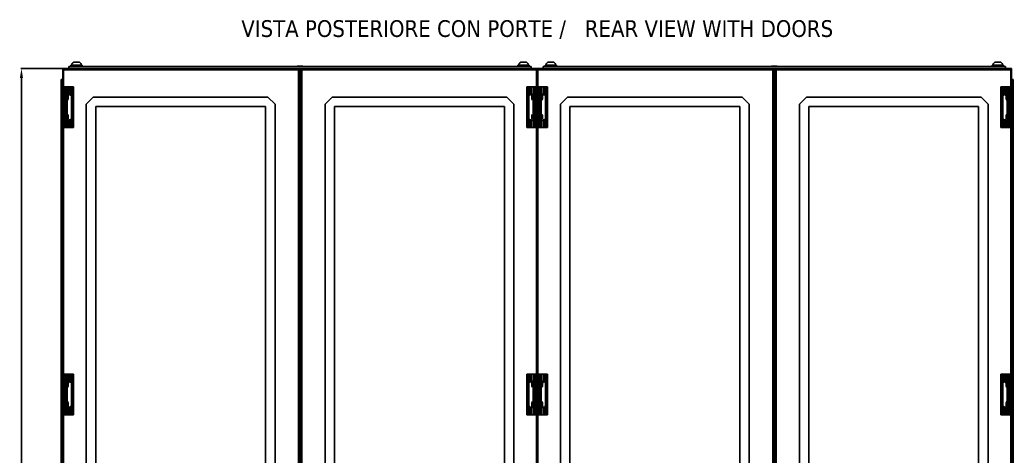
# Model space of a CAD drawing. Header units: millimetres. Extents: x 44489 to 51214, y 26943 to 32352.
# Drawn here: x 46967 to 49045, y 30043 to 30955 of the extents above; entities that cross this region are included whole.
import ezdxf
from ezdxf.enums import TextEntityAlignment as Align

# ---------------------------------------------------------------- set-up
doc = ezdxf.new("R2010")
doc.units = ezdxf.units.MM
doc.styles.add('Tahoma', font='tahoma.ttf')

msp = doc.modelspace()

# ---------------------------------------------------------------- linework, layer by layer
at = {"color": 7, "ltscale": 0.25}
for p, q in [((47056.6, 30853.3), (46969.3, 30853.3)), ((46970.6, 30833.3), (46970.6, 28876.3))]:
    msp.add_line(p, q, dxfattribs=at)
at = {"color": 7}
for p, q in [((47057.3, 30830.2), (47057.3, 30853.3)), ((47057.3, 30853.3), (47069.5, 30853.3)), ((47057.4, 30850.8), (47057.4, 28866.3)), ((47550, 30850.8), (47057.4, 30850.8)), ((47058.8, 30850.8), (47058.8, 30851.8)), ((47058.8, 30851.8), (47069.5, 30851.8)), ((47058.8, 28866.3), (47058.8, 30850.8)), ((47069.5, 30850.8), (47069.5, 30857.3)), ((47069.5, 30857.3), (48037, 30857.3)), ((47069.5, 30853.3), (47555.9, 30853.3)), ((47069.5, 30851.8), (47553.5, 30851.8)), ((47097.8, 30860.2), (47073.8, 30860.2)), ((47073.8, 30860.2), (47073.8, 30857.3)), ((47091.8, 30866.8), (47079.8, 30866.8)), ((47097.8, 30857.3), (47097.8, 30860.2)), ((47547.2, 30858.3), (47547.2, 30857.3)), ((47559.4, 30858.3), (47547.2, 30858.3)), ((47550, 28898.3), (47550, 30850.8)), ((47553.5, 30851.8), (48037, 30851.8)), ((47553.5, 28867.1), (47553.5, 30851.8)), ((47555.9, 30853.3), (48037, 30853.3)), ((48049.1, 30850.8), (47557.1, 30850.8)), ((47557.1, 30850.8), (47557.1, 28866.3)), ((47559.4, 30857.3), (47559.4, 30858.3)), ((48032.8, 30860.2), (48008.8, 30860.2)), ((48008.8, 30860.2), (48008.8, 30857.3)), ((48026.8, 30866.8), (48014.8, 30866.8)), ((48032.8, 30857.3), (48032.8, 30860.2)), ((48037, 30850.8), (48037, 30857.3)), ((48037, 30853.3), (48049.3, 30853.3)), ((48037, 30851.8), (48047.8, 30851.8)), ((48047.8, 30851.8), (48047.8, 30850.8)), ((48047.8, 30850.8), (48047.8, 28866.3)), ((48049.1, 28866.3), (48049.1, 30850.8)), ((48049.3, 30853.3), (48049.3, 30830.2)), ((48049.3, 30830.2), (48049.3, 30853.3)), ((48049.3, 30853.3), (48061.5, 30853.3)), ((48049.4, 30850.8), (48049.4, 28866.3)), ((48542, 30850.8), (48049.4, 30850.8)), ((48050.8, 30850.8), (48050.8, 30851.8)), ((48050.8, 30851.8), (48061.5, 30851.8)), ((48050.8, 28866.3), (48050.8, 30850.8)), ((48061.5, 30850.8), (48061.5, 30857.3)), ((48061.5, 30857.3), (49029, 30857.3)), ((48061.5, 30853.3), (48547.9, 30853.3)), ((48061.5, 30851.8), (48545.5, 30851.8)), ((48089.8, 30860.2), (48065.8, 30860.2)), ((48065.8, 30860.2), (48065.8, 30857.3)), ((48083.8, 30866.8), (48071.8, 30866.8)), ((48089.8, 30857.3), (48089.8, 30860.2)), ((48539.2, 30858.3), (48539.2, 30857.3)), ((48551.4, 30858.3), (48539.2, 30858.3)), ((48542, 28898.3), (48542, 30850.8)), ((48545.5, 30851.8), (49029, 30851.8)), ((48545.5, 28867.1), (48545.5, 30851.8)), ((48547.9, 30853.3), (49029, 30853.3)), ((49041.1, 30850.8), (48549.1, 30850.8)), ((48549.1, 30850.8), (48549.1, 28866.3)), ((48551.4, 30857.3), (48551.4, 30858.3)), ((49024.8, 30860.2), (49000.8, 30860.2)), ((49000.8, 30860.2), (49000.8, 30857.3)), ((49018.8, 30866.8), (49006.8, 30866.8)), ((49024.8, 30857.3), (49024.8, 30860.2)), ((49029, 30850.8), (49029, 30857.3)), ((49029, 30853.3), (49041.3, 30853.3)), ((49029, 30851.8), (49039.8, 30851.8)), ((49039.8, 30851.8), (49039.8, 30850.8)), ((49039.8, 30850.8), (49039.8, 28866.3)), ((49041.1, 28866.3), (49041.1, 30850.8)), ((49041.3, 30853.3), (49041.3, 30830.2)), ((47056.5, 30830.1), (47053.8, 30830.1)), ((47053.8, 30830.1), (47053.8, 28879.1)), ((47057.4, 30830), (47056.5, 30830.1)), ((47056.5, 30830.1), (47056.5, 28879.1)), ((47057.3, 28879.3), (47057.3, 30830.2)), ((48049.3, 30830.2), (48049.3, 28879.3)), ((48049.3, 28879.3), (48049.3, 30830.2)), ((49042, 30830.1), (49041.1, 30830)), ((49041.3, 30830.2), (49041.3, 28879.3)), ((49044.8, 30830.1), (49042, 30830.1)), ((49042, 30830.1), (49042, 28879.1)), ((49044.8, 30830.1), (49044.8, 28879.1)), ((47059.8, 30814.8), (47059.8, 30799.8)), ((47059.8, 30814.8), (47079.2, 30814.8)), ((47061.7, 30812.8), (47061.7, 30806.3)), ((47062.4, 30812.8), (47061.7, 30812.8)), ((47062.4, 30812.8), (47062.4, 30731.8)), ((47065.1, 30814.8), (47065.1, 30729.8)), ((47065.4, 30814.8), (47065.4, 30799.8)), ((47065.9, 30814.8), (47065.9, 30729.8)), ((47070, 30814.8), (47070, 30799.8)), ((47070.9, 30799.8), (47070.9, 30814.8)), ((47074.7, 30814.8), (47074.7, 30797.8)), ((47076.6, 30814.8), (47076.6, 30729.8)), ((47076.8, 30814.8), (47076.8, 30797.8)), ((47079.2, 30814.8), (47079.2, 30729.8)), ((48027.3, 30814.8), (48027.3, 30729.8)), ((48046.7, 30814.8), (48027.3, 30814.8)), ((48029.8, 30814.8), (48029.8, 30797.8)), ((48030, 30814.8), (48030, 30729.8)), ((48031.9, 30814.8), (48031.9, 30797.8)), ((48035.6, 30799.8), (48035.6, 30814.8)), ((48036.5, 30814.8), (48036.5, 30799.8)), ((48040.6, 30814.8), (48040.6, 30729.8)), ((48041.2, 30814.8), (48041.2, 30799.8)), ((48041.4, 30814.8), (48041.4, 30729.8)), ((48044.1, 30812.8), (48044.8, 30812.8)), ((48044.1, 30812.8), (48044.1, 30731.8)), ((48044.8, 30812.8), (48044.8, 30806.3)), ((48046.7, 30814.8), (48046.7, 30799.8)), ((48051.8, 30814.8), (48051.8, 30799.8)), ((48051.8, 30814.8), (48071.2, 30814.8)), ((48053.7, 30812.8), (48053.7, 30806.3)), ((48054.4, 30812.8), (48053.7, 30812.8)), ((48054.4, 30812.8), (48054.4, 30731.8)), ((48057.1, 30814.8), (48057.1, 30729.8)), ((48057.4, 30814.8), (48057.4, 30799.8)), ((48057.9, 30814.8), (48057.9, 30729.8)), ((48062, 30814.8), (48062, 30799.8)), ((48062.9, 30799.8), (48062.9, 30814.8)), ((48066.7, 30814.8), (48066.7, 30797.8)), ((48068.6, 30814.8), (48068.6, 30729.8)), ((48068.8, 30814.8), (48068.8, 30797.8)), ((48071.2, 30814.8), (48071.2, 30729.8)), ((49019.3, 30814.8), (49019.3, 30729.8)), ((49038.7, 30814.8), (49019.3, 30814.8)), ((49021.8, 30814.8), (49021.8, 30797.8)), ((49022, 30814.8), (49022, 30729.8)), ((49023.9, 30814.8), (49023.9, 30797.8)), ((49027.6, 30799.8), (49027.6, 30814.8)), ((49028.5, 30814.8), (49028.5, 30799.8)), ((49032.6, 30814.8), (49032.6, 30729.8)), ((49033.2, 30814.8), (49033.2, 30799.8)), ((49033.4, 30814.8), (49033.4, 30729.8)), ((49036.1, 30812.8), (49036.8, 30812.8)), ((49036.1, 30812.8), (49036.1, 30731.8)), ((49036.8, 30812.8), (49036.8, 30806.3)), ((49038.7, 30814.8), (49038.7, 30799.8)), ((47059.8, 30799.8), (47072.6, 30799.8)), ((47060.3, 30799.8), (47060.3, 30797.3)), ((47070.5, 30797.3), (47060.3, 30797.3)), ((47061.7, 30806.3), (47065.9, 30806.3)), ((47061.7, 30801.3), (47061.7, 30743.3)), ((47065.9, 30801.3), (47061.7, 30801.3)), ((47062.1, 30801.3), (47062.1, 30743.3)), ((47062.4, 30806.3), (47062.4, 30738.3)), ((47062.4, 30797.3), (47062.4, 30789.8)), ((47068.3, 30789.8), (47062.4, 30789.8)), ((47062.4, 30789.8), (47063.9, 30787.3)), ((47062.8, 30801.3), (47062.8, 30743.3)), ((47066.9, 30787.3), (47068.3, 30789.8)), ((47068.3, 30789.8), (47068.3, 30797.3)), ((47070.5, 30797.3), (47070.5, 30799.8)), ((47072.6, 30799.8), (47072.6, 30797.8)), ((47072.6, 30797.8), (47077.5, 30797.8)), ((47075, 30797.8), (47075, 30746.8)), ((47077.5, 30797.8), (47077.5, 30746.8)), ((47120.9, 30793.6), (47105.9, 30778.6)), ((47120.9, 30793.6), (47485.9, 30793.6)), ((47500.9, 30778.6), (47485.9, 30793.6)), ((47620.6, 30793.6), (47605.6, 30778.6)), ((47985.6, 30793.6), (47620.6, 30793.6)), ((48000.6, 30778.6), (47985.6, 30793.6)), ((48029, 30797.8), (48029, 30746.8)), ((48034, 30797.8), (48029, 30797.8)), ((48031.5, 30797.8), (48031.5, 30746.8)), ((48046.7, 30799.8), (48034, 30799.8)), ((48034, 30799.8), (48034, 30797.8)), ((48036.1, 30797.3), (48036.1, 30799.8)), ((48036.1, 30797.3), (48046.3, 30797.3)), ((48038.2, 30789.8), (48038.2, 30797.3)), ((48038.2, 30789.8), (48044.1, 30789.8)), ((48039.7, 30787.3), (48038.2, 30789.8)), ((48044.8, 30806.3), (48040.6, 30806.3)), ((48040.6, 30801.3), (48044.9, 30801.3)), ((48044.1, 30789.8), (48042.7, 30787.3)), ((48043.7, 30801.3), (48043.7, 30743.3)), ((48044.1, 30806.3), (48044.1, 30738.3)), ((48044.1, 30797.3), (48044.1, 30789.8)), ((48044.4, 30801.3), (48044.4, 30743.3)), ((48044.9, 30801.3), (48044.9, 30743.3)), ((48046.3, 30799.8), (48046.3, 30797.3)), ((48051.8, 30799.8), (48064.6, 30799.8)), ((48052.3, 30799.8), (48052.3, 30797.3)), ((48062.5, 30797.3), (48052.3, 30797.3)), ((48053.7, 30806.3), (48057.9, 30806.3)), ((48053.7, 30801.3), (48053.7, 30743.3)), ((48057.9, 30801.3), (48053.7, 30801.3)), ((48054.1, 30801.3), (48054.1, 30743.3)), ((48054.4, 30806.3), (48054.4, 30738.3)), ((48054.4, 30797.3), (48054.4, 30789.8)), ((48060.3, 30789.8), (48054.4, 30789.8)), ((48054.4, 30789.8), (48055.9, 30787.3)), ((48054.8, 30801.3), (48054.8, 30743.3)), ((48058.9, 30787.3), (48060.3, 30789.8)), ((48060.3, 30789.8), (48060.3, 30797.3)), ((48062.5, 30797.3), (48062.5, 30799.8)), ((48064.6, 30799.8), (48064.6, 30797.8)), ((48064.6, 30797.8), (48069.5, 30797.8)), ((48067, 30797.8), (48067, 30746.8)), ((48069.5, 30797.8), (48069.5, 30746.8)), ((48112.9, 30793.6), (48097.9, 30778.6)), ((48112.9, 30793.6), (48477.9, 30793.6)), ((48492.9, 30778.6), (48477.9, 30793.6)), ((48612.6, 30793.6), (48597.6, 30778.6)), ((48977.6, 30793.6), (48612.6, 30793.6)), ((48992.6, 30778.6), (48977.6, 30793.6)), ((49021, 30797.8), (49021, 30746.8)), ((49026, 30797.8), (49021, 30797.8)), ((49023.5, 30797.8), (49023.5, 30746.8)), ((49038.7, 30799.8), (49026, 30799.8)), ((49026, 30799.8), (49026, 30797.8)), ((49028.1, 30797.3), (49028.1, 30799.8)), ((49028.1, 30797.3), (49038.3, 30797.3)), ((49030.2, 30789.8), (49030.2, 30797.3)), ((49030.2, 30789.8), (49036.1, 30789.8)), ((49031.7, 30787.3), (49030.2, 30789.8)), ((49036.8, 30806.3), (49032.6, 30806.3)), ((49032.6, 30801.3), (49036.9, 30801.3)), ((49036.1, 30789.8), (49034.7, 30787.3)), ((49035.7, 30801.3), (49035.7, 30743.3)), ((49036.1, 30806.3), (49036.1, 30738.3)), ((49036.1, 30797.3), (49036.1, 30789.8)), ((49036.4, 30801.3), (49036.4, 30743.3)), ((49036.9, 30801.3), (49036.9, 30743.3)), ((49038.3, 30799.8), (49038.3, 30797.3)), ((47066.9, 30787.3), (47063.9, 30787.3)), ((47105.9, 30778.6), (47105.9, 28938.6)), ((47125.9, 30773.6), (47480.9, 30773.6)), ((47125.9, 28943.6), (47125.9, 30773.6)), ((47480.9, 28943.6), (47480.9, 30773.6)), ((47500.9, 28938.6), (47500.9, 30778.6)), ((47605.6, 30778.6), (47605.6, 28938.6)), ((47980.6, 30773.6), (47625.6, 30773.6)), ((47625.6, 30773.6), (47625.6, 28943.6)), ((47980.6, 30773.6), (47980.6, 28943.6)), ((48000.6, 28938.6), (48000.6, 30778.6)), ((48039.7, 30787.3), (48042.7, 30787.3)), ((48058.9, 30787.3), (48055.9, 30787.3)), ((48097.9, 30778.6), (48097.9, 28938.6)), ((48117.9, 30773.6), (48472.9, 30773.6)), ((48117.9, 28943.6), (48117.9, 30773.6)), ((48472.9, 28943.6), (48472.9, 30773.6)), ((48492.9, 28938.6), (48492.9, 30778.6)), ((48597.6, 30778.6), (48597.6, 28938.6)), ((48972.6, 30773.6), (48617.6, 30773.6)), ((48617.6, 30773.6), (48617.6, 28943.6)), ((48972.6, 30773.6), (48972.6, 28943.6)), ((48992.6, 28938.6), (48992.6, 30778.6)), ((49031.7, 30787.3), (49034.7, 30787.3)), ((47066.4, 30747.3), (47060.3, 30747.3)), ((47060.3, 30747.3), (47060.3, 30744.8)), ((47063.9, 30757.3), (47062.4, 30754.8)), ((47062.4, 30754.8), (47062.4, 30747.3)), ((47068.3, 30754.8), (47062.4, 30754.8)), ((47066.9, 30757.3), (47063.9, 30757.3)), ((47068.3, 30754.8), (47066.9, 30757.3)), ((47068.3, 30747.3), (47068.3, 30754.8)), ((47070.5, 30744.8), (47070.5, 30747.3)), ((48036.1, 30744.8), (48036.1, 30747.3)), ((48038.2, 30754.8), (48039.7, 30757.3)), ((48038.2, 30747.3), (48038.2, 30754.8)), ((48038.2, 30754.8), (48044.1, 30754.8)), ((48039.7, 30757.3), (48042.7, 30757.3)), ((48040.1, 30747.3), (48046.3, 30747.3)), ((48042.7, 30757.3), (48044.1, 30754.8)), ((48044.1, 30754.8), (48044.1, 30747.3)), ((48046.3, 30747.3), (48046.3, 30744.8)), ((48058.4, 30747.3), (48052.3, 30747.3)), ((48052.3, 30747.3), (48052.3, 30744.8)), ((48055.9, 30757.3), (48054.4, 30754.8)), ((48054.4, 30754.8), (48054.4, 30747.3)), ((48060.3, 30754.8), (48054.4, 30754.8)), ((48058.9, 30757.3), (48055.9, 30757.3)), ((48060.3, 30754.8), (48058.9, 30757.3)), ((48060.3, 30747.3), (48060.3, 30754.8)), ((48062.5, 30744.8), (48062.5, 30747.3)), ((49028.1, 30744.8), (49028.1, 30747.3)), ((49030.2, 30754.8), (49031.7, 30757.3)), ((49030.2, 30747.3), (49030.2, 30754.8)), ((49030.2, 30754.8), (49036.1, 30754.8)), ((49031.7, 30757.3), (49034.7, 30757.3)), ((49032.1, 30747.3), (49038.3, 30747.3)), ((49034.7, 30757.3), (49036.1, 30754.8)), ((49036.1, 30754.8), (49036.1, 30747.3)), ((49038.3, 30747.3), (49038.3, 30744.8)), ((47059.8, 30744.8), (47059.8, 30729.8)), ((47059.8, 30744.8), (47072.6, 30744.8)), ((47059.8, 30729.8), (47079.2, 30729.8)), ((47065.9, 30743.3), (47061.7, 30743.3)), ((47061.7, 30738.3), (47065.9, 30738.3)), ((47061.7, 30738.3), (47061.7, 30731.8)), ((47062.4, 30731.8), (47061.7, 30731.8)), ((47065.4, 30744.8), (47065.4, 30729.8)), ((47070, 30744.8), (47070, 30729.8)), ((47070.9, 30729.8), (47070.9, 30744.8)), ((47072.6, 30746.8), (47072.6, 30744.8)), ((47072.6, 30746.8), (47077.5, 30746.8)), ((47074.7, 30746.8), (47074.7, 30729.8)), ((47076.8, 30746.8), (47076.8, 30729.8)), ((48046.7, 30729.8), (48027.3, 30729.8)), ((48034, 30746.8), (48029, 30746.8)), ((48029.8, 30746.8), (48029.8, 30729.8)), ((48031.9, 30746.8), (48031.9, 30729.8)), ((48034, 30746.8), (48034, 30744.8)), ((48046.7, 30744.8), (48034, 30744.8)), ((48035.6, 30729.8), (48035.6, 30744.8)), ((48036.5, 30744.8), (48036.5, 30729.8)), ((48040.6, 30743.3), (48044.9, 30743.3)), ((48044.8, 30738.3), (48040.6, 30738.3)), ((48041.2, 30744.8), (48041.2, 30729.8)), ((48044.1, 30731.8), (48044.8, 30731.8)), ((48044.8, 30738.3), (48044.8, 30731.8)), ((48046.7, 30744.8), (48046.7, 30729.8)), ((48051.8, 30744.8), (48051.8, 30729.8)), ((48051.8, 30744.8), (48064.6, 30744.8)), ((48051.8, 30729.8), (48071.2, 30729.8)), ((48057.9, 30743.3), (48053.7, 30743.3)), ((48053.7, 30738.3), (48057.9, 30738.3)), ((48053.7, 30738.3), (48053.7, 30731.8)), ((48054.4, 30731.8), (48053.7, 30731.8)), ((48057.4, 30744.8), (48057.4, 30729.8)), ((48062, 30744.8), (48062, 30729.8)), ((48062.9, 30729.8), (48062.9, 30744.8)), ((48064.6, 30746.8), (48064.6, 30744.8)), ((48064.6, 30746.8), (48069.5, 30746.8)), ((48066.7, 30746.8), (48066.7, 30729.8)), ((48068.8, 30746.8), (48068.8, 30729.8)), ((49038.7, 30729.8), (49019.3, 30729.8)), ((49026, 30746.8), (49021, 30746.8)), ((49021.8, 30746.8), (49021.8, 30729.8)), ((49023.9, 30746.8), (49023.9, 30729.8)), ((49026, 30746.8), (49026, 30744.8)), ((49038.7, 30744.8), (49026, 30744.8)), ((49027.6, 30729.8), (49027.6, 30744.8)), ((49028.5, 30744.8), (49028.5, 30729.8)), ((49032.6, 30743.3), (49036.9, 30743.3)), ((49036.8, 30738.3), (49032.6, 30738.3)), ((49033.2, 30744.8), (49033.2, 30729.8)), ((49036.1, 30731.8), (49036.8, 30731.8)), ((49036.8, 30738.3), (49036.8, 30731.8)), ((49038.7, 30744.8), (49038.7, 30729.8)), ((47059.8, 30214.8), (47059.8, 30199.8)), ((47059.8, 30214.8), (47079.2, 30214.8)), ((47061.7, 30212.8), (47061.7, 30206.3)), ((47062.4, 30212.8), (47061.7, 30212.8)), ((47062.4, 30212.8), (47062.4, 30131.8)), ((47065.1, 30214.8), (47065.1, 30129.8)), ((47065.4, 30214.8), (47065.4, 30199.8)), ((47065.9, 30214.8), (47065.9, 30129.8)), ((47070, 30214.8), (47070, 30199.8)), ((47070.9, 30199.8), (47070.9, 30214.8)), ((47074.7, 30214.8), (47074.7, 30197.8)), ((47076.6, 30214.8), (47076.6, 30129.8)), ((47076.8, 30214.8), (47076.8, 30197.8)), ((47079.2, 30214.8), (47079.2, 30129.8)), ((48027.3, 30214.8), (48027.3, 30129.8)), ((48046.7, 30214.8), (48027.3, 30214.8)), ((48029.8, 30214.8), (48029.8, 30197.8)), ((48030, 30214.8), (48030, 30129.8)), ((48031.9, 30214.8), (48031.9, 30197.8)), ((48035.6, 30199.8), (48035.6, 30214.8)), ((48036.5, 30214.8), (48036.5, 30199.8)), ((48040.6, 30214.8), (48040.6, 30129.8)), ((48041.2, 30214.8), (48041.2, 30199.8)), ((48041.4, 30214.8), (48041.4, 30129.8)), ((48044.1, 30212.8), (48044.8, 30212.8)), ((48044.1, 30212.8), (48044.1, 30131.8)), ((48044.8, 30212.8), (48044.8, 30206.3)), ((48046.7, 30214.8), (48046.7, 30199.8)), ((48051.8, 30214.8), (48051.8, 30199.8)), ((48051.8, 30214.8), (48071.2, 30214.8)), ((48053.7, 30212.8), (48053.7, 30206.3)), ((48054.4, 30212.8), (48053.7, 30212.8)), ((48054.4, 30212.8), (48054.4, 30131.8)), ((48057.1, 30214.8), (48057.1, 30129.8)), ((48057.4, 30214.8), (48057.4, 30199.8)), ((48057.9, 30214.8), (48057.9, 30129.8)), ((48062, 30214.8), (48062, 30199.8)), ((48062.9, 30199.8), (48062.9, 30214.8)), ((48066.7, 30214.8), (48066.7, 30197.8)), ((48068.6, 30214.8), (48068.6, 30129.8)), ((48068.8, 30214.8), (48068.8, 30197.8)), ((48071.2, 30214.8), (48071.2, 30129.8)), ((49019.3, 30214.8), (49019.3, 30129.8)), ((49038.7, 30214.8), (49019.3, 30214.8)), ((49021.8, 30214.8), (49021.8, 30197.8)), ((49022, 30214.8), (49022, 30129.8)), ((49023.9, 30214.8), (49023.9, 30197.8)), ((49027.6, 30199.8), (49027.6, 30214.8)), ((49028.5, 30214.8), (49028.5, 30199.8)), ((49032.6, 30214.8), (49032.6, 30129.8)), ((49033.2, 30214.8), (49033.2, 30199.8)), ((49033.4, 30214.8), (49033.4, 30129.8)), ((49036.1, 30212.8), (49036.8, 30212.8)), ((49036.1, 30212.8), (49036.1, 30131.8)), ((49036.8, 30212.8), (49036.8, 30206.3)), ((49038.7, 30214.8), (49038.7, 30199.8)), ((47059.8, 30199.8), (47072.6, 30199.8)), ((47060.3, 30199.8), (47060.3, 30197.3)), ((47070.5, 30197.3), (47060.3, 30197.3)), ((47061.7, 30206.3), (47065.9, 30206.3)), ((47061.7, 30201.3), (47061.7, 30143.3)), ((47065.9, 30201.3), (47061.7, 30201.3)), ((47062.1, 30201.3), (47062.1, 30143.3)), ((47062.4, 30206.3), (47062.4, 30138.3)), ((47062.4, 30197.3), (47062.4, 30189.8)), ((47068.3, 30189.8), (47062.4, 30189.8)), ((47062.4, 30189.8), (47063.9, 30187.3)), ((47062.8, 30201.3), (47062.8, 30143.3)), ((47066.9, 30187.3), (47063.9, 30187.3)), ((47066.9, 30187.3), (47068.3, 30189.8)), ((47068.3, 30189.8), (47068.3, 30197.3)), ((47070.5, 30197.3), (47070.5, 30199.8)), ((47072.6, 30199.8), (47072.6, 30197.8)), ((47072.6, 30197.8), (47077.5, 30197.8)), ((47075, 30197.8), (47075, 30146.8)), ((47077.5, 30197.8), (47077.5, 30146.8)), ((48029, 30197.8), (48029, 30146.8)), ((48034, 30197.8), (48029, 30197.8)), ((48031.5, 30197.8), (48031.5, 30146.8)), ((48046.7, 30199.8), (48034, 30199.8)), ((48034, 30199.8), (48034, 30197.8)), ((48036.1, 30197.3), (48036.1, 30199.8)), ((48036.1, 30197.3), (48046.3, 30197.3)), ((48038.2, 30189.8), (48038.2, 30197.3)), ((48038.2, 30189.8), (48044.1, 30189.8)), ((48039.7, 30187.3), (48038.2, 30189.8)), ((48039.7, 30187.3), (48042.7, 30187.3)), ((48044.8, 30206.3), (48040.6, 30206.3)), ((48040.6, 30201.3), (48044.9, 30201.3)), ((48044.1, 30189.8), (48042.7, 30187.3)), ((48043.7, 30201.3), (48043.7, 30143.3)), ((48044.1, 30206.3), (48044.1, 30138.3)), ((48044.1, 30197.3), (48044.1, 30189.8)), ((48044.4, 30201.3), (48044.4, 30143.3)), ((48044.9, 30201.3), (48044.9, 30143.3)), ((48046.3, 30199.8), (48046.3, 30197.3)), ((48051.8, 30199.8), (48064.6, 30199.8)), ((48052.3, 30199.8), (48052.3, 30197.3)), ((48062.5, 30197.3), (48052.3, 30197.3)), ((48053.7, 30206.3), (48057.9, 30206.3)), ((48053.7, 30201.3), (48053.7, 30143.3)), ((48057.9, 30201.3), (48053.7, 30201.3)), ((48054.1, 30201.3), (48054.1, 30143.3)), ((48054.4, 30206.3), (48054.4, 30138.3)), ((48054.4, 30197.3), (48054.4, 30189.8)), ((48060.3, 30189.8), (48054.4, 30189.8)), ((48054.4, 30189.8), (48055.9, 30187.3)), ((48054.8, 30201.3), (48054.8, 30143.3)), ((48058.9, 30187.3), (48055.9, 30187.3)), ((48058.9, 30187.3), (48060.3, 30189.8)), ((48060.3, 30189.8), (48060.3, 30197.3)), ((48062.5, 30197.3), (48062.5, 30199.8)), ((48064.6, 30199.8), (48064.6, 30197.8)), ((48064.6, 30197.8), (48069.5, 30197.8)), ((48067, 30197.8), (48067, 30146.8)), ((48069.5, 30197.8), (48069.5, 30146.8)), ((49021, 30197.8), (49021, 30146.8)), ((49026, 30197.8), (49021, 30197.8)), ((49023.5, 30197.8), (49023.5, 30146.8)), ((49038.7, 30199.8), (49026, 30199.8)), ((49026, 30199.8), (49026, 30197.8)), ((49028.1, 30197.3), (49028.1, 30199.8)), ((49028.1, 30197.3), (49038.3, 30197.3)), ((49030.2, 30189.8), (49030.2, 30197.3)), ((49030.2, 30189.8), (49036.1, 30189.8)), ((49031.7, 30187.3), (49030.2, 30189.8)), ((49031.7, 30187.3), (49034.7, 30187.3)), ((49036.8, 30206.3), (49032.6, 30206.3)), ((49032.6, 30201.3), (49036.9, 30201.3)), ((49036.1, 30189.8), (49034.7, 30187.3)), ((49035.7, 30201.3), (49035.7, 30143.3)), ((49036.1, 30206.3), (49036.1, 30138.3)), ((49036.1, 30197.3), (49036.1, 30189.8)), ((49036.4, 30201.3), (49036.4, 30143.3)), ((49036.9, 30201.3), (49036.9, 30143.3)), ((49038.3, 30199.8), (49038.3, 30197.3)), ((47059.8, 30144.8), (47059.8, 30129.8)), ((47059.8, 30144.8), (47072.6, 30144.8)), ((47066.4, 30147.3), (47060.3, 30147.3)), ((47060.3, 30147.3), (47060.3, 30144.8)), ((47063.9, 30157.3), (47062.4, 30154.8)), ((47062.4, 30154.8), (47062.4, 30147.3)), ((47068.3, 30154.8), (47062.4, 30154.8)), ((47066.9, 30157.3), (47063.9, 30157.3)), ((47065.4, 30144.8), (47065.4, 30129.8)), ((47068.3, 30154.8), (47066.9, 30157.3)), ((47068.3, 30147.3), (47068.3, 30154.8)), ((47070, 30144.8), (47070, 30129.8)), ((47070.5, 30144.8), (47070.5, 30147.3)), ((47070.9, 30129.8), (47070.9, 30144.8)), ((47072.6, 30146.8), (47072.6, 30144.8)), ((47072.6, 30146.8), (47077.5, 30146.8)), ((47074.7, 30146.8), (47074.7, 30129.8)), ((47076.8, 30146.8), (47076.8, 30129.8)), ((48034, 30146.8), (48029, 30146.8)), ((48029.8, 30146.8), (48029.8, 30129.8)), ((48031.9, 30146.8), (48031.9, 30129.8)), ((48034, 30146.8), (48034, 30144.8)), ((48046.7, 30144.8), (48034, 30144.8)), ((48035.6, 30129.8), (48035.6, 30144.8)), ((48036.1, 30144.8), (48036.1, 30147.3)), ((48036.5, 30144.8), (48036.5, 30129.8)), ((48038.2, 30154.8), (48039.7, 30157.3)), ((48038.2, 30147.3), (48038.2, 30154.8)), ((48038.2, 30154.8), (48044.1, 30154.8)), ((48039.7, 30157.3), (48042.7, 30157.3)), ((48040.1, 30147.3), (48046.3, 30147.3)), ((48041.2, 30144.8), (48041.2, 30129.8)), ((48042.7, 30157.3), (48044.1, 30154.8)), ((48044.1, 30154.8), (48044.1, 30147.3)), ((48046.3, 30147.3), (48046.3, 30144.8)), ((48046.7, 30144.8), (48046.7, 30129.8)), ((48051.8, 30144.8), (48051.8, 30129.8)), ((48051.8, 30144.8), (48064.6, 30144.8)), ((48058.4, 30147.3), (48052.3, 30147.3)), ((48052.3, 30147.3), (48052.3, 30144.8)), ((48055.9, 30157.3), (48054.4, 30154.8)), ((48054.4, 30154.8), (48054.4, 30147.3)), ((48060.3, 30154.8), (48054.4, 30154.8)), ((48058.9, 30157.3), (48055.9, 30157.3)), ((48057.4, 30144.8), (48057.4, 30129.8)), ((48060.3, 30154.8), (48058.9, 30157.3)), ((48060.3, 30147.3), (48060.3, 30154.8)), ((48062, 30144.8), (48062, 30129.8)), ((48062.5, 30144.8), (48062.5, 30147.3)), ((48062.9, 30129.8), (48062.9, 30144.8)), ((48064.6, 30146.8), (48064.6, 30144.8)), ((48064.6, 30146.8), (48069.5, 30146.8)), ((48066.7, 30146.8), (48066.7, 30129.8)), ((48068.8, 30146.8), (48068.8, 30129.8)), ((49026, 30146.8), (49021, 30146.8)), ((49021.8, 30146.8), (49021.8, 30129.8)), ((49023.9, 30146.8), (49023.9, 30129.8)), ((49026, 30146.8), (49026, 30144.8)), ((49038.7, 30144.8), (49026, 30144.8)), ((49027.6, 30129.8), (49027.6, 30144.8)), ((49028.1, 30144.8), (49028.1, 30147.3)), ((49028.5, 30144.8), (49028.5, 30129.8)), ((49030.2, 30154.8), (49031.7, 30157.3)), ((49030.2, 30147.3), (49030.2, 30154.8)), ((49030.2, 30154.8), (49036.1, 30154.8)), ((49031.7, 30157.3), (49034.7, 30157.3)), ((49032.1, 30147.3), (49038.3, 30147.3)), ((49033.2, 30144.8), (49033.2, 30129.8)), ((49034.7, 30157.3), (49036.1, 30154.8)), ((49036.1, 30154.8), (49036.1, 30147.3)), ((49038.3, 30147.3), (49038.3, 30144.8)), ((49038.7, 30144.8), (49038.7, 30129.8)), ((47059.8, 30129.8), (47079.2, 30129.8)), ((47065.9, 30143.3), (47061.7, 30143.3)), ((47061.7, 30138.3), (47065.9, 30138.3)), ((47061.7, 30138.3), (47061.7, 30131.8)), ((47062.4, 30131.8), (47061.7, 30131.8)), ((48046.7, 30129.8), (48027.3, 30129.8)), ((48040.6, 30143.3), (48044.9, 30143.3)), ((48044.8, 30138.3), (48040.6, 30138.3)), ((48044.1, 30131.8), (48044.8, 30131.8)), ((48044.8, 30138.3), (48044.8, 30131.8)), ((48051.8, 30129.8), (48071.2, 30129.8)), ((48057.9, 30143.3), (48053.7, 30143.3)), ((48053.7, 30138.3), (48057.9, 30138.3)), ((48053.7, 30138.3), (48053.7, 30131.8)), ((48054.4, 30131.8), (48053.7, 30131.8)), ((49038.7, 30129.8), (49019.3, 30129.8)), ((49032.6, 30143.3), (49036.9, 30143.3)), ((49036.8, 30138.3), (49032.6, 30138.3)), ((49036.1, 30131.8), (49036.8, 30131.8)), ((49036.8, 30138.3), (49036.8, 30131.8))]:
    msp.add_line(p, q, dxfattribs=at)
for centre, start, end in [((47086.2, 30857.6), 124.8208, 166.6054), ((47085.4, 30857.6), 13.3946, 55.1792), ((48021.2, 30857.6), 124.8208, 166.6054), ((48020.4, 30857.6), 13.3946, 55.1792), ((48078.2, 30857.6), 124.8208, 166.6054), ((48077.4, 30857.6), 13.3946, 55.1792), ((49013.2, 30857.6), 124.8208, 166.6054), ((49012.4, 30857.6), 13.3946, 55.1792)]:
    msp.add_arc(centre, 11.2, start, end, dxfattribs=at)
for centre, start_param, end_param in [((47063.7, 30812.8), 3.141593, 4.712389), ((47064.3, 30812.8), 3.141593, 4.712389), ((48055.7, 30812.8), 3.141593, 4.712389), ((48056.3, 30812.8), 3.141593, 4.712389), ((47063.7, 30731.8), 4.712389, 6.283185), ((47064.3, 30731.8), 4.712389, 6.283185), ((48055.7, 30731.8), 4.712389, 6.283185), ((48056.3, 30731.8), 4.712389, 6.283185), ((47063.7, 30212.8), 3.141593, 4.712389), ((47064.3, 30212.8), 3.141593, 4.712389), ((48055.7, 30212.8), 3.141593, 4.712389), ((48056.3, 30212.8), 3.141593, 4.712389), ((47063.7, 30131.8), 4.712389, 6.283185), ((47064.3, 30131.8), 4.712389, 6.283185), ((48055.7, 30131.8), 4.712389, 6.283185), ((48056.3, 30131.8), 4.712389, 6.283185)]:
    msp.add_ellipse(centre, major_axis=(0, -2), ratio=0.965926, start_param=start_param, end_param=end_param, dxfattribs=at)
at = {"color": 7, "extrusion": (0, 0, -1)}
for centre, start_param, end_param in [((48042.2, 30812.8), 3.141593, 4.712389), ((48042.9, 30812.8), 3.141593, 4.712389), ((49034.2, 30812.8), 3.141593, 4.712389), ((49034.9, 30812.8), 3.141593, 4.712389), ((48042.2, 30731.8), 4.712389, 6.283185), ((48042.9, 30731.8), 4.712389, 6.283185), ((49034.2, 30731.8), 4.712389, 6.283185), ((49034.9, 30731.8), 4.712389, 6.283185), ((48042.2, 30212.8), 3.141593, 4.712389), ((48042.9, 30212.8), 3.141593, 4.712389), ((49034.2, 30212.8), 3.141593, 4.712389), ((49034.9, 30212.8), 3.141593, 4.712389), ((48042.2, 30131.8), 4.712389, 6.283185), ((48042.9, 30131.8), 4.712389, 6.283185), ((49034.2, 30131.8), 4.712389, 6.283185), ((49034.9, 30131.8), 4.712389, 6.283185)]:
    msp.add_ellipse(centre, major_axis=(0, -2), ratio=0.965926, start_param=start_param, end_param=end_param, dxfattribs=at)
at = {"color": 7, "ltscale": 0.25}
msp.add_solid([(46967.3, 30833.3), (46973.9, 30833.3), (46970.6, 30853.3)], dxfattribs=at)

# ---------------------------------------------------------------- texts
at = {"color": 7, "style": 'Tahoma'}
msp.add_text('VISTA POSTERIORE CON PORTE /   REAR VIEW WITH DOORS', height=35, dxfattribs=at).set_placement((48049.3, 30936.8), align=Align.MIDDLE_CENTER)

doc.saveas('drawing.dxf')
